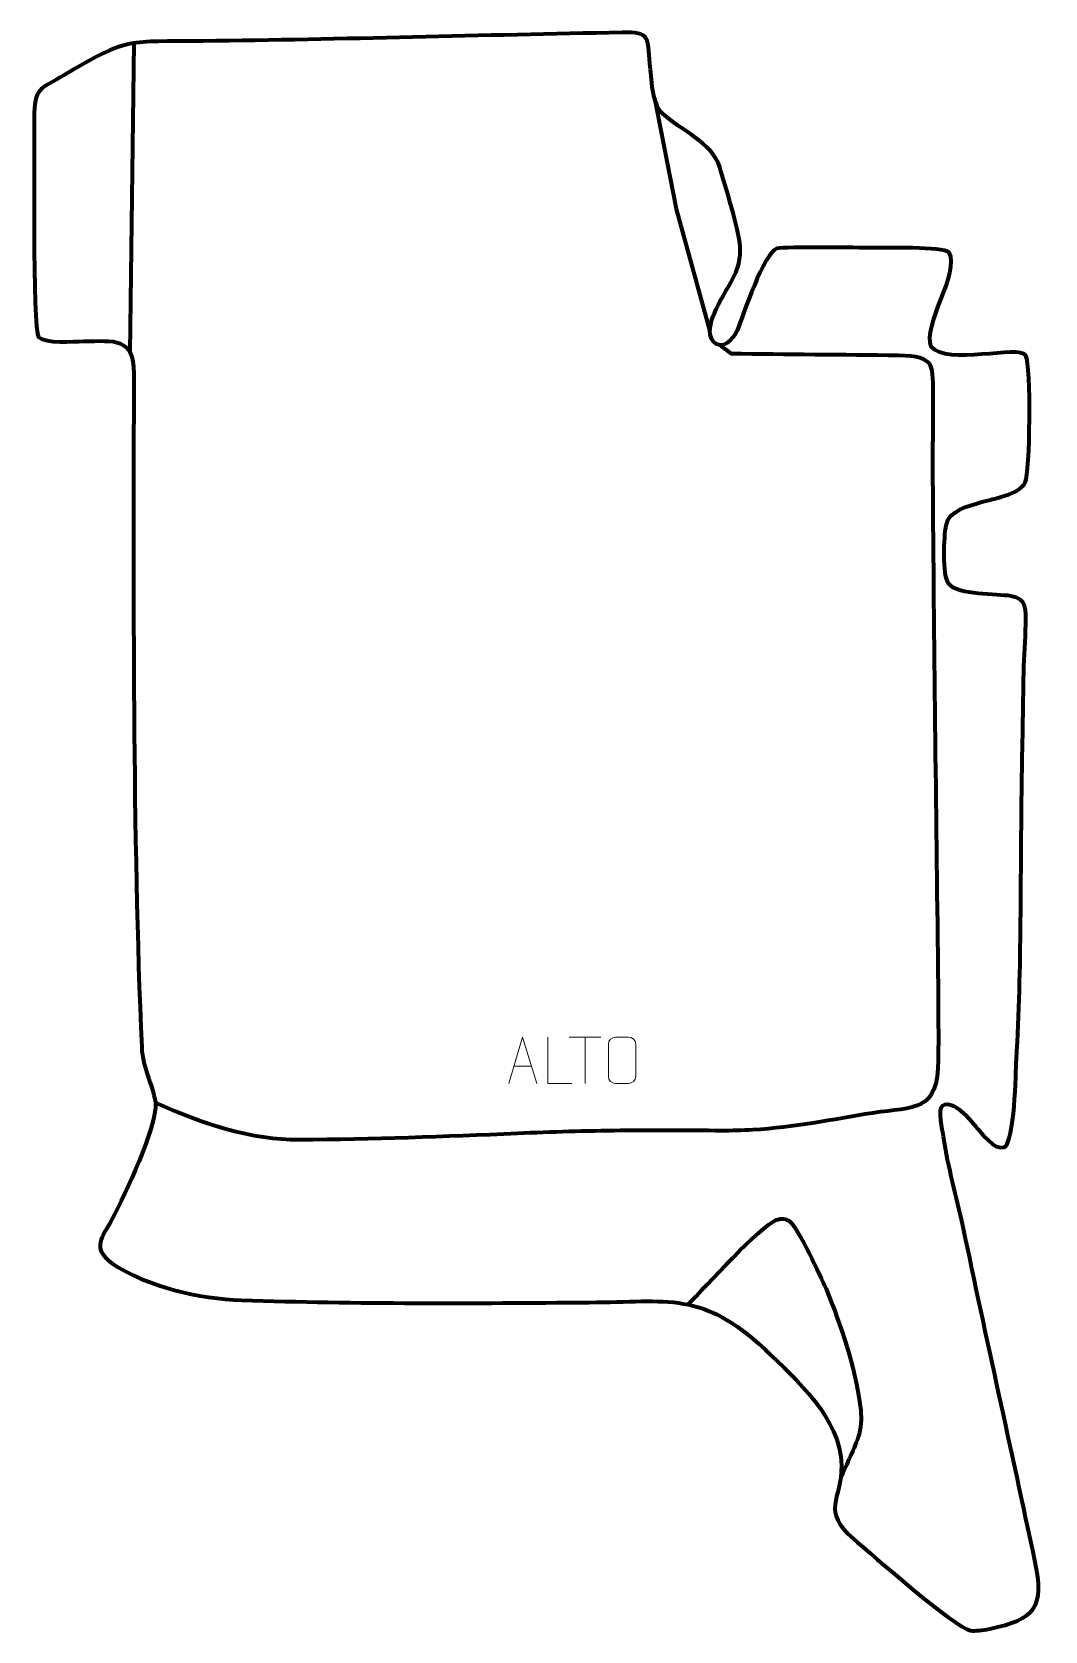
# Model space of a CAD drawing. Header units: millimetres. Extents: x -566 to -20, y 11 to 873.
import ezdxf

# ---------------------------------------------------------------- set-up
doc = ezdxf.new("R2010")
doc.units = ezdxf.units.MM
doc.header["$MEASUREMENT"] = 0
doc.layers.add('layer 2', color=7, linetype='Continuous')
doc.layers.add('layer 3', color=7, linetype='Continuous')

msp = doc.modelspace()

# ---------------------------------------------------------------- linework, layer by layer
at = {"layer": 'layer 2', "color": 142, "lineweight": 158}
msp.add_open_spline([(-511.2818, 867.0063), (-511.2818, 867.0063), (-513.3348, 700.4063), (-513.3348, 700.4063)], degree=3, dxfattribs=at)
for points, knots in [([(-230.5513, 837.2704), (-230.5513, 837.2704), (-218.8551, 777.663), (-218.8551, 777.663), (-218.8551, 777.663), (-218.8551, 777.663), (-200.6907, 711.674), (-200.6907, 711.674)], [0, 0, 0, 0, 0.33333333, 0.33333333, 0.33333333, 0.33333333, 1, 1, 1, 1]), ([(-194.8026, 703.8035), (-194.8026, 703.8035), (-189.3124, 699.7025), (-189.3124, 699.7025), (-189.3124, 699.7025), (-159.2388, 699.3119), (-129.1438, 699.1653), (-99.0887, 698.7721), (-99.0887, 698.7721), (-78.6155, 698.5042), (-80.7498, 693.6071), (-80.6022, 674.5326), (-80.6022, 674.5326), (-80.4937, 660.525), (-80.7477, 646.5302), (-80.6629, 632.5253), (-80.6629, 632.5253), (-80.0218, 544.0848), (-78.8621, 455.649), (-77.8051, 367.2128), (-77.8051, 367.2128), (-77.6142, 351.1881), (-77.5149, 335.1741), (-77.6081, 319.1482), (-77.6081, 319.1482), (-77.8012, 290.6648), (-89.7566, 293.7366), (-113.0455, 290.2536), (-113.0455, 290.2536), (-134.7909, 286.6594), (-155.4164, 282.5691), (-177.5272, 281.1632), (-177.5272, 281.1632), (-183.2593, 280.8391), (-188.8987, 280.7125), (-194.639, 280.7258), (-194.639, 280.7258), (-212.7918, 280.8939), (-230.9155, 281.0157), (-249.0694, 280.7861), (-249.0694, 280.7861), (-267.5472, 280.5404), (-285.9912, 280.0693), (-304.4535, 279.2601), (-304.4535, 279.2601), (-343.5745, 277.4437), (-382.6712, 276.0993), (-421.8362, 275.7807), (-421.8362, 275.7807), (-447.7549, 275.6334), (-474.6836, 284.4549), (-498.0385, 295.1759), (-498.0385, 295.1759), (-498.0385, 295.1759), (-499.5685, 295.909), (-499.5685, 295.909)], [0, 0, 0, 0, 0.06666667, 0.06666667, 0.06666667, 0.06666667, 0.13333333, 0.13333333, 0.13333333, 0.13333333, 0.2, 0.2, 0.2, 0.2, 0.26666667, 0.26666667, 0.26666667, 0.26666667, 0.33333333, 0.33333333, 0.33333333, 0.33333333, 0.4, 0.4, 0.4, 0.4, 0.46666667, 0.46666667, 0.46666667, 0.46666667, 0.53333333, 0.53333333, 0.53333333, 0.53333333, 0.6, 0.6, 0.6, 0.6, 0.66666667, 0.66666667, 0.66666667, 0.66666667, 0.73333333, 0.73333333, 0.73333333, 0.73333333, 0.8, 0.8, 0.8, 0.8, 0.86666667, 0.86666667, 0.86666667, 0.86666667, 1, 1, 1, 1]), ([(-212.6285, 187.0404), (-202.8721, 196.5918), (-173.321, 229.5861), (-164.9743, 232.6125), (-164.9743, 232.6125), (-162.1296, 233.644), (-159.5603, 233.5537), (-157.5635, 231.7257), (-157.5635, 231.7257), (-152.7321, 227.3025), (-141.406, 202.7278), (-138.1001, 195.4394), (-138.1001, 195.4394), (-129.9916, 175.9272), (-122.5083, 153.1058), (-119.6246, 132.1625), (-119.6246, 132.1625), (-119.0608, 126.9288), (-118.9763, 122.3567), (-120.2276, 117.2154), (-120.2276, 117.2154), (-122.6586, 109.598), (-126.9887, 100.9996), (-130.2392, 93.5497)], [0, 0, 0, 0, 0.14285714, 0.14285714, 0.14285714, 0.14285714, 0.28571429, 0.28571429, 0.28571429, 0.28571429, 0.42857143, 0.42857143, 0.42857143, 0.42857143, 0.57142857, 0.57142857, 0.57142857, 0.57142857, 0.71428571, 0.71428571, 0.71428571, 0.71428571, 1, 1, 1, 1])]:
    msp.add_open_spline(points, degree=3, knots=knots, dxfattribs=at)
at = {"layer": 'layer 2', "color": 250, "lineweight": 9}
for points, knots in [([(-309.0171, 306.2319), (-309.0171, 306.2319), (-301.6461, 331.1854), (-301.6461, 331.1854), (-301.6461, 331.1854), (-301.6461, 331.1854), (-294.0762, 306.2319), (-294.0762, 306.2319)], [0, 0, 0, 0, 0.33333333, 0.33333333, 0.33333333, 0.33333333, 1, 1, 1, 1]), ([(-275.0721, 306.2318), (-275.0721, 306.2318), (-288.0212, 306.2318), (-288.0212, 306.2318), (-288.0212, 306.2318), (-288.0212, 306.2318), (-288.0212, 331.1854), (-288.0212, 331.1854)], [0, 0, 0, 0, 0.33333333, 0.33333333, 0.33333333, 0.33333333, 1, 1, 1, 1]), ([(-251.5408, 331.1851), (-249.2151, 331.1851), (-246.889, 331.1851), (-244.5629, 331.1851), (-244.5629, 331.1851), (-242.6163, 331.2207), (-240.6249, 329.7291), (-240.5982, 327.2915), (-240.5982, 327.2915), (-240.5986, 321.5446), (-240.5986, 315.7973), (-240.5982, 310.0496), (-240.5982, 310.0496), (-240.738, 307.7262), (-242.4152, 306.2466), (-244.5629, 306.2358), (-244.5629, 306.2358), (-246.8948, 306.2362), (-249.2267, 306.2362), (-251.5582, 306.2358), (-251.5582, 306.2358), (-253.4832, 306.1304), (-255.4553, 308.0149), (-255.4441, 310.0322), (-255.4441, 310.0322), (-255.4438, 315.8023), (-255.4438, 321.572), (-255.4441, 327.3413), (-255.4441, 327.3413), (-255.4399, 329.4794), (-253.6932, 331.1986), (-251.5408, 331.1851)], [0, 0, 0, 0, 0.11111111, 0.11111111, 0.11111111, 0.11111111, 0.22222222, 0.22222222, 0.22222222, 0.22222222, 0.33333333, 0.33333333, 0.33333333, 0.33333333, 0.44444444, 0.44444444, 0.44444444, 0.44444444, 0.55555556, 0.55555556, 0.55555556, 0.55555556, 0.66666667, 0.66666667, 0.66666667, 0.66666667, 0.77777778, 0.77777778, 0.77777778, 0.77777778, 1, 1, 1, 1])]:
    msp.add_open_spline(points, degree=3, knots=knots, dxfattribs=at)
for points in [[(-276.5148, 331.1619), (-276.5148, 331.1619), (-259.5276, 331.1619), (-259.5276, 331.1619)], [(-268.021, 306.2319), (-268.021, 306.2319), (-268.021, 331.1854), (-268.021, 331.1854)], [(-306.2945, 315.4813), (-306.2945, 315.4813), (-296.7988, 315.4813), (-296.7988, 315.4813)]]:
    msp.add_open_spline(points, degree=3, dxfattribs=at)
at = {"layer": 'layer 3', "color": 242, "lineweight": 158}
msp.add_open_spline([(-31.5492, 527.9109), (-31.8862, 507.9295), (-32.2232, 487.9481), (-32.5601, 467.9667), (-32.5601, 467.9667), (-33.3506, 418.7638), (-32.5362, 368.282), (-35.4646, 319.2693), (-35.4646, 319.2693), (-35.8293, 311.8899), (-36.4948, 274.8128), (-41.8604, 271.9271), (-41.8604, 271.9271), (-47.5982, 269.9252), (-54.2772, 279.4114), (-57.473, 283.1271), (-57.473, 283.1271), (-60.2759, 286.3859), (-69.5434, 298.0235), (-75.109, 294.3233), (-75.109, 294.3233), (-78.2334, 292.2462), (-75.2199, 281.1533), (-74.7111, 277.5), (-74.7111, 277.5), (-72.3576, 260.5995), (-67.7395, 245.5069), (-64.2297, 228.9934), (-64.2297, 228.9934), (-51.7108, 169.0162), (-38.2223, 108.9024), (-25.5337, 49.0381), (-25.5337, 49.0381), (-20.0744, 23.2813), (-25.452, 17.4901), (-49.8606, 12.2245), (-49.8606, 12.2245), (-54.1794, 11.3181), (-57.4902, 11.0416), (-60.2181, 11.3024), (-60.2181, 11.3024), (-68.7197, 12.8852), (-113.4767, 52.3445), (-123.3222, 60.6865), (-123.3222, 60.6865), (-141.1287, 76.0799), (-129.657, 81.5626), (-129.7732, 100.3492), (-129.7732, 100.3492), (-130.4881, 126.094), (-153.6975, 146.2204), (-171.1429, 162.9628), (-171.1429, 162.9628), (-204.7481, 194.4259), (-223.0581, 188.5166), (-265.8302, 188.1776), (-265.8302, 188.1776), (-327.5813, 187.7165), (-391.3763, 187.3241), (-453.1011, 189.3861), (-453.1011, 189.3861), (-475.8204, 190.1451), (-504.0933, 196.5812), (-523.1396, 209.2987), (-523.1396, 209.2987), (-534.2428, 218.2632), (-528.3861, 222.7171), (-522.8289, 233.2565), (-522.8289, 233.2565), (-516.1278, 246.1998), (-498.7089, 282.435), (-499.5685, 295.909), (-499.5685, 295.909), (-501.2382, 306.6822), (-506.4198, 313.7093), (-506.959, 325.7569), (-506.959, 325.7569), (-512.0572, 439.6742), (-511.4143, 573.5044), (-511.2567, 688.8453), (-511.2567, 688.8453), (-511.2295, 708.7769), (-521.6477, 706.4084), (-538.3366, 706.3175), (-538.3366, 706.3175), (-543.5571, 706.289), (-559.0538, 704.9334), (-562.5054, 708.446), (-562.5054, 708.446), (-566.1045, 713.6638), (-564.6846, 814.0527), (-564.8578, 826.6931), (-564.8578, 826.6931), (-565.0801, 842.9146), (-561.699, 842.1391), (-548.6982, 849.8188), (-548.6982, 849.8188), (-513.3083, 870.7145), (-515.0598, 867.59), (-474.0034, 868.0798), (-474.0034, 868.0798), (-398.6333, 868.979), (-323.295, 871.3465), (-247.9441, 872.7363), (-247.9441, 872.7363), (-232.6131, 873.0191), (-234.4106, 870.0605), (-232.9943, 855.845), (-232.9943, 855.845), (-232.2682, 848.1355), (-232.0243, 834.3723), (-226.0972, 828.8897), (-226.0972, 828.8897), (-216.294, 819.8218), (-199.4518, 813.6581), (-195.4312, 800.1636), (-195.4312, 800.1636), (-192.3034, 789.3288), (-185.1071, 767.4824), (-184.4296, 757.1757), (-184.4296, 757.1757), (-184.0484, 751.3767), (-185.1092, 745.5813), (-189.3501, 738.0482), (-189.3501, 738.0482), (-193.1925, 731.2231), (-203.2272, 716.2706), (-200.0954, 708.4062), (-200.0954, 708.4062), (-200.0954, 708.4062), (-199.5978, 707.356), (-199.5978, 707.356), (-199.5978, 707.356), (-199.5978, 707.356), (-198.9195, 706.3749), (-198.9195, 706.3749), (-198.9195, 706.3749), (-194.2324, 700.8105), (-188.1737, 707.1368), (-186.0122, 712.083), (-186.0122, 712.083), (-183.0128, 719.6463), (-171.3734, 754.6805), (-164.6037, 756.2725), (-164.6037, 756.2725), (-159.7016, 757.4252), (-120.5077, 756.7239), (-113.4846, 756.6217), (-113.4846, 756.6217), (-107.0196, 756.5801), (-74.9039, 757.4725), (-71.7369, 754.1594), (-71.7369, 754.1594), (-65.5636, 743.2431), (-86.522, 714.6404), (-81.3655, 703.3239), (-81.3655, 703.3239), (-73.0881, 692.9603), (-34.2841, 704.4066), (-30.3289, 698.6622), (-30.3289, 698.6622), (-27.6022, 693.1371), (-27.943, 635.503), (-30.7511, 630.1541), (-30.7511, 630.1541), (-34.2632, 623.4645), (-47.4946, 621.6678), (-54.6548, 619.5097), (-54.6548, 619.5097), (-61.3691, 617.5095), (-71.8727, 615.096), (-73.3957, 607.0639), (-73.3957, 607.0639), (-74.5297, 601.0831), (-75.609, 580.0252), (-71.8896, 575.4558), (-71.8896, 575.4558), (-66.8685, 569.287), (-46.0386, 570.106), (-38.481, 568.9703), (-38.481, 568.9703), (-29.6188, 567.6385), (-30.48, 561.4394), (-30.4833, 553.7378), (-30.4833, 553.7378), (-30.4869, 545.1697), (-31.2023, 536.487), (-31.5492, 527.9109)], degree=3, knots=[0, 0, 0, 0, 0.02083333, 0.02083333, 0.02083333, 0.02083333, 0.04166667, 0.04166667, 0.04166667, 0.04166667, 0.0625, 0.0625, 0.0625, 0.0625, 0.08333333, 0.08333333, 0.08333333, 0.08333333, 0.10416667, 0.10416667, 0.10416667, 0.10416667, 0.125, 0.125, 0.125, 0.125, 0.14583333, 0.14583333, 0.14583333, 0.14583333, 0.16666667, 0.16666667, 0.16666667, 0.16666667, 0.1875, 0.1875, 0.1875, 0.1875, 0.20833333, 0.20833333, 0.20833333, 0.20833333, 0.22916667, 0.22916667, 0.22916667, 0.22916667, 0.25, 0.25, 0.25, 0.25, 0.27083333, 0.27083333, 0.27083333, 0.27083333, 0.29166667, 0.29166667, 0.29166667, 0.29166667, 0.3125, 0.3125, 0.3125, 0.3125, 0.33333333, 0.33333333, 0.33333333, 0.33333333, 0.35416667, 0.35416667, 0.35416667, 0.35416667, 0.375, 0.375, 0.375, 0.375, 0.39583333, 0.39583333, 0.39583333, 0.39583333, 0.41666667, 0.41666667, 0.41666667, 0.41666667, 0.4375, 0.4375, 0.4375, 0.4375, 0.45833333, 0.45833333, 0.45833333, 0.45833333, 0.47916667, 0.47916667, 0.47916667, 0.47916667, 0.5, 0.5, 0.5, 0.5, 0.52083333, 0.52083333, 0.52083333, 0.52083333, 0.54166667, 0.54166667, 0.54166667, 0.54166667, 0.5625, 0.5625, 0.5625, 0.5625, 0.58333333, 0.58333333, 0.58333333, 0.58333333, 0.60416667, 0.60416667, 0.60416667, 0.60416667, 0.625, 0.625, 0.625, 0.625, 0.64583333, 0.64583333, 0.64583333, 0.64583333, 0.66666667, 0.66666667, 0.66666667, 0.66666667, 0.6875, 0.6875, 0.6875, 0.6875, 0.70833333, 0.70833333, 0.70833333, 0.70833333, 0.72916667, 0.72916667, 0.72916667, 0.72916667, 0.75, 0.75, 0.75, 0.75, 0.77083333, 0.77083333, 0.77083333, 0.77083333, 0.79166667, 0.79166667, 0.79166667, 0.79166667, 0.8125, 0.8125, 0.8125, 0.8125, 0.83333333, 0.83333333, 0.83333333, 0.83333333, 0.85416667, 0.85416667, 0.85416667, 0.85416667, 0.875, 0.875, 0.875, 0.875, 0.89583333, 0.89583333, 0.89583333, 0.89583333, 0.91666667, 0.91666667, 0.91666667, 0.91666667, 0.9375, 0.9375, 0.9375, 0.9375, 0.95833333, 0.95833333, 0.95833333, 0.95833333, 1, 1, 1, 1], dxfattribs=at)

doc.saveas('drawing.dxf')
